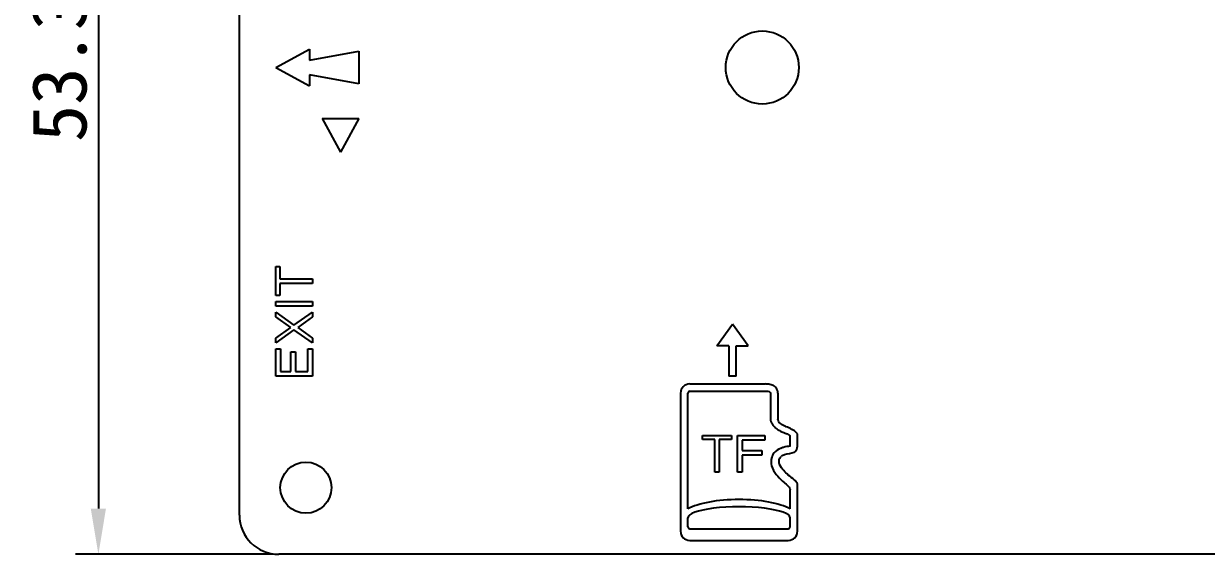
# Model space of a CAD drawing. Header units: millimetres. Extents: x 16785 to 17171, y 29514 to 29787.
# Drawn here: x 16865.5 to 16930.3, y 29668.3 to 29697.3 of the extents above; entities that cross this region are included whole.
import ezdxf

# ---------------------------------------------------------------- set-up
doc = ezdxf.new("R2010")
doc.units = ezdxf.units.MM
doc.header["$PDMODE"] = 2
doc.styles.get("Standard").update_dxf_attribs({"font": ''})
doc.styles.get('Standard').set_extended_font_data('SimSun')
doc.dimstyles.new('ISO-25', dxfattribs={"dimtxt": 3, "dimasz": 2.5, "dimexe": 1.25, "dimexo": 0.3, "dimtad": 1, "dimdsep": 46, "dimtxsty": 'Standard', "dimcen": 2.5, "dimclrd": 5, "dimclre": 5, "dimadec": 0, "dimazin": 0, "dimtfac": 1, "dimtmove": 0, "dimatfit": 3, "dimfxl": 1, "dimarcsym": 0})

# ---------------------------------------------------------------- blocks, each defined once
blk = doc.blocks.new('*D13')
at = {"color": 5, "lineweight": -2}
for p, q in [((16879.13, 29721.557), (16868.301, 29721.557)), ((16869.551, 29719.057), (16869.551, 29670.757)), ((16879.13, 29668.257), (16868.301, 29668.257))]:
    blk.add_line(p, q, dxfattribs=at)
at = {"color": 5}
for points in [[(16869.134, 29719.057), (16869.967, 29719.057), (16869.551, 29721.557)], [(16869.134, 29670.757), (16869.967, 29670.757), (16869.551, 29668.257)]]:
    blk.add_solid(points, dxfattribs=at)
at = {"layer": 'Defpoints', "color": 0}
for p in [(16879.43, 29721.557), (16869.551, 29668.257), (16879.43, 29668.257)]:
    blk.add_point(p, dxfattribs=at)
at = {"color": 0, "insert": (16867.426, 29694.907), "char_height": 3, "attachment_point": 5, "rotation": 90}
blk.add_mtext('53.3', dxfattribs=at)

msp = doc.modelspace()

# ---------------------------------------------------------------- linework, layer by layer
at = {"color": 7, "linetype": 'Continuous'}
for p, q in [((16877.28, 29670.407), (16877.28, 29719.407)), ((16982.42, 29668.257), (16879.43, 29668.257))]:
    msp.add_line(p, q, dxfattribs=at)
at = {"color": 4, "linetype": 'Continuous'}
for p, q in [((16879.28, 29694.907), (16881.12, 29695.907)), ((16881.12, 29695.907), (16881.12, 29695.307)), ((16881.12, 29695.307), (16883.82, 29695.807)), ((16883.82, 29695.807), (16883.82, 29694.007)), ((16879.28, 29694.907), (16881.12, 29693.907)), ((16881.12, 29694.507), (16881.12, 29693.907)), ((16883.82, 29694.007), (16881.12, 29694.507)), ((16881.82, 29692.107), (16882.82, 29690.267)), ((16881.82, 29692.107), (16883.82, 29692.107)), ((16883.82, 29692.107), (16882.82, 29690.267)), ((16879.28, 29682.423), (16879.28, 29684.007)), ((16879.28, 29684.007), (16879.493, 29684.007)), ((16879.493, 29684.007), (16879.493, 29683.34)), ((16879.493, 29683.34), (16881.28, 29683.34)), ((16881.28, 29683.34), (16881.28, 29683.09)), ((16879.493, 29683.09), (16879.493, 29682.423)), ((16881.28, 29683.09), (16879.493, 29683.09)), ((16879.493, 29682.423), (16879.28, 29682.423)), ((16879.28, 29681.84), (16879.28, 29682.09)), ((16879.28, 29682.09), (16881.28, 29682.09)), ((16881.28, 29682.09), (16881.28, 29681.84)), ((16881.28, 29681.84), (16879.28, 29681.84)), ((16879.28, 29681.257), (16879.28, 29681.507)), ((16879.28, 29681.507), (16880.259, 29680.798)), ((16880.259, 29680.798), (16881.28, 29681.507)), ((16881.28, 29681.507), (16881.28, 29681.257)), ((16880.088, 29680.673), (16879.28, 29681.257)), ((16881.28, 29681.257), (16880.471, 29680.673)), ((16903.43, 29679.663), (16904.29, 29680.863)), ((16905.15, 29679.663), (16904.29, 29680.863)), ((16879.28, 29680.09), (16880.088, 29680.673)), ((16880.259, 29680.548), (16879.28, 29679.84)), ((16879.28, 29679.84), (16879.28, 29680.09)), ((16881.28, 29679.84), (16880.259, 29680.548)), ((16880.471, 29680.673), (16881.28, 29680.09)), ((16881.28, 29680.09), (16881.28, 29679.84)), ((16879.28, 29678.007), (16879.28, 29679.507)), ((16879.28, 29679.507), (16879.535, 29679.507)), ((16879.535, 29679.507), (16879.535, 29678.257)), ((16881.025, 29678.257), (16881.025, 29679.507)), ((16881.025, 29679.507), (16881.28, 29679.507)), ((16881.28, 29679.507), (16881.28, 29678.007)), ((16904.09, 29679.663), (16903.43, 29679.663)), ((16904.09, 29679.663), (16904.09, 29678.013)), ((16904.49, 29678.013), (16904.49, 29679.663)), ((16904.49, 29679.663), (16905.15, 29679.663)), ((16880.088, 29678.257), (16880.088, 29679.34)), ((16880.088, 29679.34), (16880.344, 29679.34)), ((16880.344, 29679.34), (16880.344, 29678.257)), ((16879.535, 29678.257), (16880.088, 29678.257)), ((16880.344, 29678.257), (16881.025, 29678.257)), ((16881.28, 29678.007), (16879.28, 29678.007)), ((16901.95, 29677.581), (16906.08, 29677.581)), ((16904.49, 29678.013), (16904.09, 29678.013)), ((16901.45, 29677.081), (16901.45, 29669.521)), ((16901.85, 29670.741), (16901.85, 29677.081)), ((16901.95, 29677.181), (16906.08, 29677.181)), ((16906.371, 29677.081), (16906.371, 29675.681)), ((16906.771, 29677.081), (16906.771, 29675.681)), ((16907.85, 29674.181), (16907.85, 29674.854)), ((16902.65, 29674.544), (16902.65, 29674.757)), ((16902.65, 29674.757), (16904.233, 29674.757)), ((16903.317, 29674.544), (16902.65, 29674.544)), ((16903.317, 29672.757), (16903.317, 29674.544)), ((16903.567, 29674.544), (16903.567, 29672.757)), ((16904.233, 29674.544), (16903.567, 29674.544)), ((16904.233, 29674.757), (16904.233, 29674.544)), ((16904.567, 29672.757), (16904.567, 29674.757)), ((16904.567, 29674.757), (16906.067, 29674.757)), ((16904.817, 29674.501), (16904.817, 29673.948)), ((16906.067, 29674.501), (16904.817, 29674.501)), ((16906.067, 29674.757), (16906.067, 29674.501)), ((16907.45, 29674.181), (16907.45, 29674.747)), ((16904.817, 29673.948), (16905.9, 29673.948)), ((16904.817, 29673.693), (16904.817, 29672.757)), ((16905.9, 29673.693), (16904.817, 29673.693)), ((16905.9, 29673.948), (16905.9, 29673.693)), ((16903.567, 29672.757), (16903.317, 29672.757)), ((16904.817, 29672.757), (16904.567, 29672.757)), ((16907.45, 29670.741), (16907.45, 29671.786)), ((16907.85, 29669.521), (16907.85, 29672.114)), ((16901.85, 29669.757), (16901.85, 29670.257)), ((16907.45, 29669.757), (16907.45, 29670.257)), ((16901.95, 29669.657), (16907.35, 29669.657)), ((16901.95, 29669.021), (16907.35, 29669.021))]:
    msp.add_line(p, q, dxfattribs=at)
at = {"color": 7, "linetype": 'Continuous'}
for centre, radius in [((16905.925, 29694.907), 2), ((16880.92, 29671.907), 1.4)]:
    msp.add_circle(centre, radius, dxfattribs=at)
at = {"color": 4, "linetype": 'Continuous'}
for centre, radius, start, end in [((16901.95, 29677.081), 0.5, 90, 180), ((16901.95, 29677.081), 0.1, 90, 180), ((16907.302, 29675.849), 0.932, 233.02733, 234.82899), ((16907.145, 29673.352), 0.736, 159.74001, 162.47042), ((16907.103, 29673.367), 0.692, 154.00558, 159.77094), ((16907.065, 29673.386), 0.649, 150.9249, 153.97507), ((16907.372, 29672.978), 1.163, 115.70927, 117.5286), ((16907.399, 29672.923), 1.225, 113.97389, 115.70977), ((16907.424, 29672.866), 1.286, 112.31558, 113.97439), ((16907.243, 29673.297), 0.428, 127.79838, 130.9388), ((16907.543, 29674.107), 0.288, 311.7797, 315.56136), ((16901.95, 29669.757), 0.1, 180, 270), ((16907.35, 29669.757), 0.1, 270, 0), ((16901.95, 29669.521), 0.5, 180, 270), ((16907.35, 29669.521), 0.5, 270, 0)]:
    msp.add_arc(centre, radius, start, end, dxfattribs=at)
at = {"color": 7, "linetype": 'Continuous'}
msp.add_arc((16879.43, 29670.407), 2.15, 180, 270, dxfattribs=at)
at = {"color": 4, "linetype": 'Continuous'}
for major_axis, ratio, start_param, end_param in [((3.2, 0), 0.3125, 0.505361, 2.636232), ((2.8, 0), 0.214286, 0, 3.141593)]:
    msp.add_ellipse((16904.65, 29670.257), major_axis=major_axis, ratio=ratio, start_param=start_param, end_param=end_param, dxfattribs=at)
for points, knots in [([(16906.771, 29677.081), (16906.777, 29677.131), (16906.76, 29677.276), (16906.608, 29677.477), (16906.345, 29677.571), (16906.168, 29677.581), (16906.08, 29677.581)], [0, 0, 0, 0, 0.153516, 0.448057, 0.726745, 1, 1, 1, 1]), ([(16906.371, 29675.681), (16906.373, 29675.629), (16906.389, 29675.553), (16906.439, 29675.435), (16906.515, 29675.317), (16906.624, 29675.202), (16906.706, 29675.131), (16906.741, 29675.105)], [0, 0, 0, 0, 0.218308, 0.326196, 0.542542, 0.812908, 1, 1, 1, 1]), ([(16907.85, 29674.854), (16907.787, 29674.94), (16907.615, 29675.076), (16907.327, 29675.2), (16907.037, 29675.321), (16906.822, 29675.477), (16906.778, 29675.633), (16906.771, 29675.681)], [0, 0, 0, 0, 0.215948, 0.473621, 0.661815, 0.897671, 1, 1, 1, 1]), ([(16906.765, 29675.087), (16906.777, 29675.079), (16906.867, 29675.019), (16907.026, 29674.955), (16907.252, 29674.872), (16907.381, 29674.802), (16907.45, 29674.747)], [0, 0, 0, 0, 0.057325, 0.426533, 0.661634, 1, 1, 1, 1]), ([(16906.443, 29673.573), (16906.395, 29673.422), (16906.391, 29673.056), (16906.671, 29672.626), (16906.994, 29672.3), (16907.287, 29672.044), (16907.435, 29671.909), (16907.45, 29671.786)], [0, 0, 0, 0, 0.218124, 0.465877, 0.700172, 0.864689, 1, 1, 1, 1]), ([(16906.834, 29674.01), (16906.698, 29673.939), (16906.576, 29673.839), (16906.5, 29673.706), (16906.497, 29673.701)], [0, 0, 0, 0, 0.962376, 1, 1, 1, 1]), ([(16907.85, 29672.114), (16907.802, 29672.203), (16907.651, 29672.379), (16907.352, 29672.571), (16907.09, 29672.852), (16906.844, 29673.13), (16906.827, 29673.47), (16906.93, 29673.593), (16906.962, 29673.621)], [0, 0, 0, 0, 0.150848, 0.364051, 0.543797, 0.749876, 0.934084, 1, 1, 1, 1]), ([(16907.45, 29674.181), (16907.343, 29674.164), (16907.162, 29674.137), (16906.987, 29674.078), (16906.935, 29674.057)], [0, 0, 0, 0, 0.694333, 1, 1, 1, 1]), ([(16906.98, 29673.636), (16907.027, 29673.672), (16907.255, 29673.788), (16907.558, 29673.771), (16907.714, 29673.874), (16907.735, 29673.893)], [0, 0, 0, 0, 0.214205, 0.881594, 1, 1, 1, 1])]:
    msp.add_open_spline(points, degree=3, knots=knots, dxfattribs=at)
for points in [[(16906.08, 29677.181), (16906.205, 29677.196), (16906.29, 29677.183), (16906.336, 29677.142)], [(16906.336, 29677.142), (16906.353, 29677.126), (16906.365, 29677.105), (16906.371, 29677.081)], [(16907.748, 29673.906), (16907.804, 29673.963), (16907.841, 29674.048), (16907.85, 29674.181)]]:
    msp.add_open_spline(points, degree=3, dxfattribs=at)

# ---------------------------------------------------------------- dimensions: what is measured, and where the dimension line sits
dim = msp.add_linear_dim(base=(16869.551, 29668.257), p1=(16879.43, 29721.557), p2=(16879.43, 29668.257), angle=90, dimstyle='ISO-25')
dim.commit()
dim.dimension.update_dxf_attribs({"geometry": '*D13', "text_midpoint": (16867.426, 29694.907)})

doc.saveas('drawing.dxf')
